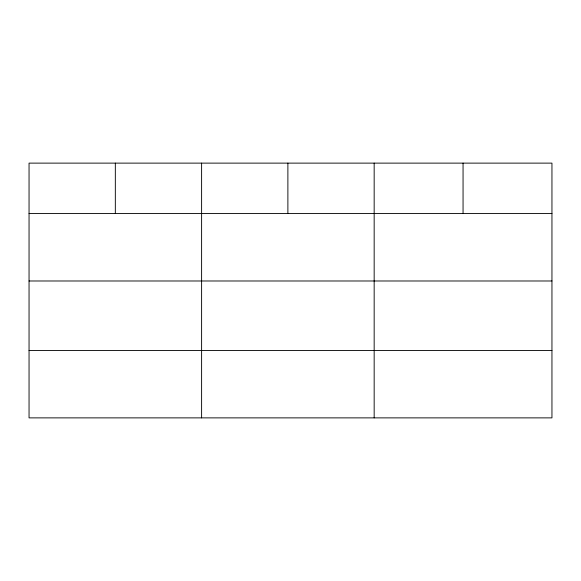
<?xml version="1.0" encoding="UTF-8"?>
<svg xmlns="http://www.w3.org/2000/svg" width="581" height="581" viewBox="0 0 581 581"><rect width="100%" height="100%" fill="white"/><g stroke="black" fill="none" stroke-linecap="round" stroke-linejoin="round"><path stroke-width="0.87" d="M551.95 280.986L551.95 163.123L29.05 163.123L29.05 417.877L551.95 417.877L551.95 280.986L29.05 280.986M29.05 213.568L551.95 213.568M29.05 350.452L551.95 350.452M463.057 163.123L463.057 213.568M374.164 163.123L374.164 417.877M287.885 163.123L287.885 213.568M201.607 163.123L201.607 417.877M115.329 163.123L115.329 213.568"/></g></svg>
